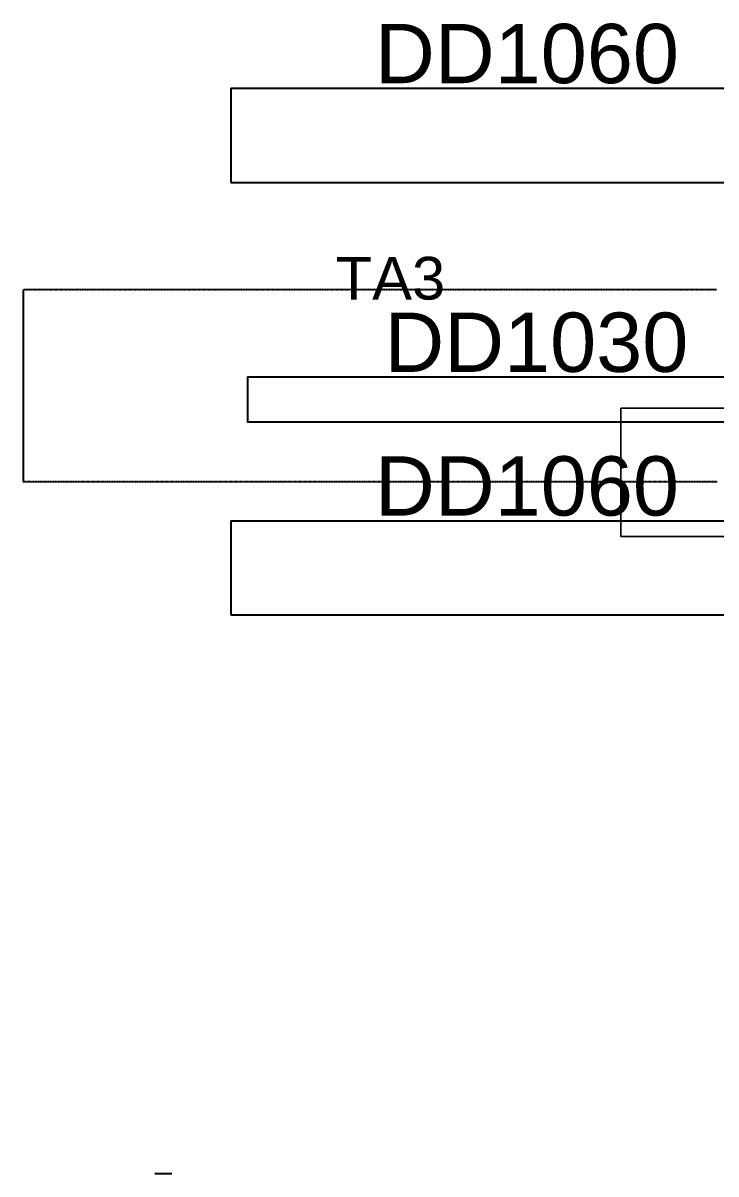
# Model space of a CAD drawing. Header units: millimetres. Extents: x 697 to 6293, y 537 to 2635.
# Drawn here: x 2914.5 to 3190.8, y 1589.2 to 2048.1 of the extents above; entities that cross this region are included whole.
import ezdxf
from ezdxf.enums import TextEntityAlignment as Align

# ---------------------------------------------------------------- set-up
doc = ezdxf.new("R2010")
doc.units = ezdxf.units.MM
doc.styles.get("Standard").update_dxf_attribs({"font": 'arial.ttf'})

# ---------------------------------------------------------------- blocks, each defined once
blk = doc.blocks.new('DD20313612')
at = {"color": 0, "linetype": 'Continuous', "lineweight": 0}
for p, q in [((0.4175, 0.164, 0.012), (0.4175, 0.129, 0.012)), ((0.4875, 0.164, 0.012), (0.4175, 0.164, 0.012)), ((0.4875, 0.129, 0.012), (0.4875, 0.164, 0.012)), ((0.4175, 0.129, 0.012), (0.4875, 0.129, 0.012)), ((0.595, 0.1065, 0.012), (0.31, 0.1065, 0.012)), ((0.31, 0.1065, 0.012), (0.31, 0.0165, 0.012)), ((0.595, 0.0165, 0.012), (0.595, 0.1065, 0.012)), ((0.31, 0.0165, 0.012), (0.595, 0.0165, 0.012))]:
    blk.add_line(p, q, dxfattribs=at)
for centre, start, end in [((0.411, 0.1465, 0.012), 0, 180), ((0.411, 0.1465, 0.012), 180, 0), ((0.494, 0.1465, 0.012), 0, 180), ((0.494, 0.1465, 0.012), 180, 0)]:
    blk.add_arc(centre, 0.00159, start, end, dxfattribs=at)
blk.add_attdef('A', text='', height=0.03).set_placement((0.14835, 0.19784, 0.015), align=Align.MIDDLE_CENTER)

msp = doc.modelspace()

# ---------------------------------------------------------------- linework, layer by layer
at = {"color": 6}
for p, q in [((2997.43, 2022.06, 795065.39), (2997.43, 1984.52, 795065.39)), ((2997.43, 2022.06, 795065.39), (3465.56, 2022.06, 795065.39)), ((2997.43, 1984.52, 795065.39), (3465.56, 1984.52, 795065.39)), ((2997.43, 1849.68, 795065.39), (2997.43, 1812.14, 795065.39)), ((2997.43, 1849.68, 795065.39), (3465.56, 1849.68, 795065.39)), ((2997.43, 1812.14, 795065.39), (3465.56, 1812.14, 795065.39))]:
    msp.add_line(p, q, dxfattribs=at)
at = {"extrusion": (0, 1, 0)}
for p, q in [((2973.9, 1589.23, -1425.76), (2967.09, 1589.23, -1425.76)), ((2973.9, 1589.23, -1435.7), (2973.9, 1589.23, -1415.83))]:
    msp.add_line(p, q, dxfattribs=at)
at = {"color": 3}
msp.add_lwpolyline([(3190.94, 1941.67, 0.520567), (3190.44, 1941.67, 0.520567), (3189.94, 1941.67, 0.520567), (3189.44, 1941.67, 0.520567), (3188.94, 1941.67, 0.520567), (3188.44, 1941.67, 0.520567), (3187.94, 1941.67, 0.520567), (3187.44, 1941.67, 0.520567), (3186.94, 1941.67, 0.520567), (3186.44, 1941.67, 0.520567), (3185.94, 1941.67, 0.520567), (3185.44, 1941.67, 0.520567), (3184.94, 1941.67, 0.520567), (3184.44, 1941.67, 0.520567), (3183.94, 1941.67, 0.520567), (3183.44, 1941.67, 0.520567), (3182.94, 1941.67, 0.520567), (3182.44, 1941.67, 0.520567), (3181.94, 1941.67, 0.520567), (3181.44, 1941.67, 0.520567), (3180.94, 1941.67, 0.520567), (3180.44, 1941.67, 0.520567), (3179.94, 1941.67, 0.520567), (3179.44, 1941.67, 0.520567), (3178.94, 1941.67, 0.520567), (3178.44, 1941.67, 0.520567), (3177.94, 1941.67, 0.520567), (3177.44, 1941.67, 0.520567), (3176.94, 1941.67, 0.520567), (3176.44, 1941.67, 0.520567), (3175.94, 1941.67, 0.520567), (3175.44, 1941.67, 0.520567), (3174.94, 1941.67, 0.520567), (3174.44, 1941.67, 0.520567), (3173.94, 1941.67, 0.520567), (3173.44, 1941.67, 0.520567), (3172.94, 1941.67, 0.520567), (3172.44, 1941.67, 0.520567), (3171.94, 1941.67, 0.520567), (3171.44, 1941.67, 0.520567), (3170.94, 1941.67, 0.520567), (3170.44, 1941.67, 0.520567), (3169.94, 1941.67, 0.520567), (3169.44, 1941.67, 0.520567), (3168.94, 1941.67, 0.520567), (3168.44, 1941.67, 0.520567), (3167.94, 1941.67, 0.520567), (3167.44, 1941.67, 0.520567), (3166.94, 1941.67, 0.520567), (3166.44, 1941.67, 0.520567), (3165.94, 1941.67, 0.520567), (3165.44, 1941.67, 0.520567), (3164.94, 1941.67, 0.520567), (3164.44, 1941.67, 0.520567), (3163.94, 1941.67, 0.520567), (3163.44, 1941.67, 0.520567), (3162.94, 1941.67, 0.520567), (3162.44, 1941.67, 0.520567), (3161.94, 1941.67, 0.520567), (3161.44, 1941.67, 0.520567), (3160.94, 1941.67, 0.520567), (3160.44, 1941.67, 0.520567), (3159.94, 1941.67, 0.520567), (3159.44, 1941.67, 0.520567), (3158.94, 1941.67, 0.520567), (3158.44, 1941.67, 0.520567), (3157.94, 1941.67, 0.520567), (3157.44, 1941.67, 0.520567), (3156.94, 1941.67, 0.520567), (3156.44, 1941.67, 0.520567), (3155.94, 1941.67, 0.520567), (3155.44, 1941.67, 0.520567), (3154.94, 1941.67, 0.520567), (3154.44, 1941.67, 0.520567), (3153.94, 1941.67, 0.520567), (3153.44, 1941.67, 0.520567), (3152.94, 1941.67, 0.520567), (3152.44, 1941.67, 0.520567), (3151.94, 1941.67, 0.520567), (3151.44, 1941.67, 0.520567), (3150.94, 1941.67, 0.520567), (3150.44, 1941.67, 0.520567), (3149.94, 1941.67, 0.520567), (3149.44, 1941.67, 0.520567), (3148.94, 1941.67, 0.520567), (3148.44, 1941.67, 0.520567), (3147.94, 1941.67, 0.520567), (3147.44, 1941.67, 0.520567), (3146.94, 1941.67, 0.520567), (3146.44, 1941.67, 0.520567), (3145.94, 1941.67, 0.520567), (3145.44, 1941.67, 0.520567), (3144.94, 1941.67, 0.520567), (3144.44, 1941.67, 0.520567), (3143.94, 1941.67, 0.520567), (3143.44, 1941.67, 0.520567), (3142.94, 1941.67, 0.520567), (3142.44, 1941.67, 0.520567), (3141.94, 1941.67, 0.520567), (3141.44, 1941.67, 0.520567), (3140.94, 1941.67, 0.520567), (3140.44, 1941.67, 0.520567), (3139.94, 1941.67, 0.520567), (3139.44, 1941.67, 0.520567), (3138.94, 1941.67, 0.520567), (3138.44, 1941.67, 0.520567), (3137.94, 1941.67, 0.520567), (3137.44, 1941.67, 0.520567), (3136.94, 1941.67, 0.520567), (3136.44, 1941.67, 0.520567), (3135.94, 1941.67, 0.520567), (3135.44, 1941.67, 0.520567), (3134.94, 1941.67, 0.520567), (3134.44, 1941.67, 0.520567), (3133.94, 1941.67, 0.520567), (3133.44, 1941.67, 0.520567), (3132.94, 1941.67, 0.520567), (3132.44, 1941.67, 0.520567), (3131.94, 1941.67, 0.520567), (3131.44, 1941.67, 0.520567), (3130.94, 1941.67, 0.520567), (3130.44, 1941.67, 0.520567), (3129.94, 1941.67, 0.520567), (3129.44, 1941.67, 0.520567), (3128.94, 1941.67, 0.520567), (3128.44, 1941.67, 0.520567), (3127.94, 1941.67, 0.520567), (3127.44, 1941.67, 0.520567), (3126.94, 1941.67, 0.520567), (3126.44, 1941.67, 0.520567), (3125.94, 1941.67, 0.520567), (3125.44, 1941.67, 0.520567), (3124.94, 1941.67, 0.520567), (3124.44, 1941.67, 0.520567), (3123.94, 1941.67, 0.520567), (3123.44, 1941.67, 0.520567), (3122.94, 1941.67, 0.520567), (3122.44, 1941.67, 0.520567), (3121.94, 1941.67, 0.520567), (3121.44, 1941.67, 0.520567), (3120.94, 1941.67, 0.520567), (3120.44, 1941.67, 0.520567), (3119.94, 1941.67, 0.520567), (3119.44, 1941.67, 0.520567), (3118.94, 1941.67, 0.520567), (3118.44, 1941.67, 0.520567), (3117.94, 1941.67, 0.520567), (3117.44, 1941.67, 0.520567), (3116.94, 1941.67, 0.520567), (3116.44, 1941.67, 0.520567), (3115.94, 1941.67, 0.520567), (3115.44, 1941.67, 0.520567), (3114.94, 1941.67, 0.520567), (3114.44, 1941.67, 0.520567), (3113.94, 1941.67, 0.520567), (3113.44, 1941.67, 0.520567), (3112.94, 1941.67, 0.520567), (3112.44, 1941.67, 0.520567), (3111.94, 1941.67, 0.520567), (3111.44, 1941.67, 0.520567), (3110.94, 1941.67, 0.520567), (3110.44, 1941.67, 0.520567), (3109.94, 1941.67, 0.520567), (3109.44, 1941.67, 0.520567), (3108.94, 1941.67, 0.520567), (3108.44, 1941.67, 0.520567), (3107.94, 1941.67, 0.520567), (3107.44, 1941.67, 0.520567), (3106.94, 1941.67, 0.520567), (3106.44, 1941.67, 0.520567), (3105.94, 1941.67, 0.520567), (3105.44, 1941.67, 0.520567), (3104.94, 1941.67, 0.520567), (3104.44, 1941.67, 0.520567), (3103.94, 1941.67, 0.520567), (3103.44, 1941.67, 0.520567), (3102.94, 1941.67, 0.520567), (3102.44, 1941.67, 0.520567), (3101.94, 1941.67, 0.520567), (3101.44, 1941.67, 0.520567), (3100.94, 1941.67, 0.520567), (3100.44, 1941.67, 0.520567), (3099.94, 1941.67, 0.520567), (3099.44, 1941.67, 0.520567), (3098.94, 1941.67, 0.520567), (3098.44, 1941.67, 0.520567), (3097.94, 1941.67, 0.520567), (3097.44, 1941.67, 0.520567), (3096.94, 1941.67, 0.520567), (3096.44, 1941.67, 0.520567), (3095.94, 1941.67, 0.520567), (3095.44, 1941.67, 0.520567), (3094.94, 1941.67, 0.520567), (3094.44, 1941.67, 0.520567), (3093.94, 1941.67, 0.520567), (3093.44, 1941.67, 0.520567), (3092.94, 1941.67, 0.520567), (3092.44, 1941.67, 0.520567), (3091.94, 1941.67, 0.520567), (3091.44, 1941.67, 0.520567), (3090.94, 1941.67, 0.520567), (3090.44, 1941.67, 0.520567), (3089.94, 1941.67, 0.520567), (3089.44, 1941.67, 0.520567), (3088.94, 1941.67, 0.520567), (3088.44, 1941.67, 0.520567), (3087.94, 1941.67, 0.520567), (3087.44, 1941.67, 0.520567), (3086.94, 1941.67, 0.520567), (3086.44, 1941.67, 0.520567), (3085.94, 1941.67, 0.520567), (3085.44, 1941.67, 0.520567), (3084.94, 1941.67, 0.520567), (3084.44, 1941.67, 0.520567), (3083.94, 1941.67, 0.520567), (3083.44, 1941.67, 0.520567), (3082.94, 1941.67, 0.520567), (3082.44, 1941.67, 0.520567), (3081.94, 1941.67, 0.520567), (3081.44, 1941.67, 0.520567), (3080.94, 1941.67, 0.520567), (3080.44, 1941.67, 0.520567), (3079.94, 1941.67, 0.520567), (3079.44, 1941.67, 0.520567), (3078.94, 1941.67, 0.520567), (3078.44, 1941.67, 0.520567), (3077.94, 1941.67, 0.520567), (3077.44, 1941.67, 0.520567), (3076.94, 1941.67, 0.520567), (3076.44, 1941.67, 0.520567), (3075.94, 1941.67, 0.520567), (3075.44, 1941.67, 0.520567), (3074.94, 1941.67, 0.520567), (3074.44, 1941.67, 0.520567), (3073.94, 1941.67, 0.520567), (3073.44, 1941.67, 0.520567), (3072.94, 1941.67, 0.520567), (3072.44, 1941.67, 0.520567), (3071.94, 1941.67, 0.520567), (3071.44, 1941.67, 0.520567), (3070.94, 1941.67, 0.520567), (3070.44, 1941.67, 0.520567), (3069.94, 1941.67, 0.520567), (3069.44, 1941.67, 0.520567), (3068.94, 1941.67, 0.520567), (3068.44, 1941.67, 0.520567), (3067.94, 1941.67, 0.520567), (3067.44, 1941.67, 0.520567), (3066.94, 1941.67, 0.520567), (3066.44, 1941.67, 0.520567), (3065.94, 1941.67, 0.520567), (3065.44, 1941.67, 0.520567), (3064.94, 1941.67, 0.520567), (3064.44, 1941.67, 0.520567), (3063.94, 1941.67, 0.520567), (3063.44, 1941.67, 0.520567), (3062.94, 1941.67, 0.520567), (3062.44, 1941.67, 0.520567), (3061.94, 1941.67, 0.520567), (3061.44, 1941.67, 0.520567), (3060.94, 1941.67, 0.520567), (3060.44, 1941.67, 0.520567), (3059.94, 1941.67, 0.520567), (3059.44, 1941.67, 0.520567), (3058.94, 1941.67, 0.520567), (3058.44, 1941.67, 0.520567), (3057.94, 1941.67, 0.520567), (3057.44, 1941.67, 0.520567), (3056.94, 1941.67, 0.520567), (3056.44, 1941.67, 0.520567), (3055.94, 1941.67, 0.520567), (3055.44, 1941.67, 0.520567), (3054.94, 1941.67, 0.520567), (3054.44, 1941.67, 0.520567), (3053.94, 1941.67, 0.520567), (3053.44, 1941.67, 0.520567), (3052.94, 1941.67, 0.520567), (3052.44, 1941.67, 0.520567), (3051.94, 1941.67, 0.520567), (3051.44, 1941.67, 0.520567), (3050.94, 1941.67, 0.520567), (3050.44, 1941.67, 0.520567), (3049.94, 1941.67, 0.520567), (3049.44, 1941.67, 0.520567), (3048.94, 1941.67, 0.520567), (3048.44, 1941.67, 0.520567), (3047.94, 1941.67, 0.520567), (3047.44, 1941.67, 0.520567), (3046.94, 1941.67, 0.520567), (3046.44, 1941.67, 0.520567), (3045.94, 1941.67, 0.520567), (3045.44, 1941.67, 0.520567), (3044.94, 1941.67, 0.520567), (3044.44, 1941.67, 0.520567), (3043.94, 1941.67, 0.520567), (3043.44, 1941.67, 0.520567), (3042.94, 1941.67, 0.520567), (3042.44, 1941.67, 0.520567), (3041.94, 1941.67, 0.520567), (3041.44, 1941.67, 0.520567), (3040.94, 1941.67, 0.520567), (3040.44, 1941.67, 0.520567), (3039.94, 1941.67, 0.520567), (3039.44, 1941.67, 0.520567), (3038.94, 1941.67, 0.520567), (3038.44, 1941.67, 0.520567), (3037.94, 1941.67, 0.520567), (3037.44, 1941.67, 0.520567), (3036.94, 1941.67, 0.520567), (3036.44, 1941.67, 0.520567), (3035.94, 1941.67, 0.520567), (3035.44, 1941.67, 0.520567), (3034.94, 1941.67, 0.520567), (3034.44, 1941.67, 0.520567), (3033.94, 1941.67, 0.520567), (3033.44, 1941.67, 0.520567), (3032.94, 1941.67, 0.520567), (3032.44, 1941.67, 0.520567), (3031.94, 1941.67, 0.520567), (3031.44, 1941.67, 0.520567), (3030.94, 1941.67, 0.520567), (3030.44, 1941.67, 0.520567), (3029.94, 1941.67, 0.520567), (3029.44, 1941.67, 0.520567), (3028.94, 1941.67, 0.520567), (3028.44, 1941.67, 0.520567), (3027.94, 1941.67, 0.520567), (3027.44, 1941.67, 0.520567), (3026.94, 1941.67, 0.520567), (3026.44, 1941.67, 0.520567), (3025.94, 1941.67, 0.520567), (3025.44, 1941.67, 0.520567), (3024.94, 1941.67, 0.520567), (3024.44, 1941.67, 0.520567), (3023.94, 1941.67, 0.520567), (3023.44, 1941.67, 0.520567), (3022.94, 1941.67, 0.520567), (3022.44, 1941.67, 0.520567), (3021.94, 1941.67, 0.520567), (3021.44, 1941.67, 0.520567), (3020.94, 1941.67, 0.520567), (3020.44, 1941.67, 0.520567), (3019.94, 1941.67, 0.520567), (3019.44, 1941.67, 0.520567), (3018.94, 1941.67, 0.520567), (3018.44, 1941.67, 0.520567), (3017.94, 1941.67, 0.520567), (3017.44, 1941.67, 0.520567), (3016.94, 1941.67, 0.520567), (3016.44, 1941.67, 0.520567), (3015.94, 1941.67, 0.520567), (3015.44, 1941.67, 0.520567), (3014.94, 1941.67, 0.520567), (3014.44, 1941.67, 0.520567), (3013.94, 1941.67, 0.520567), (3013.44, 1941.67, 0.520567), (3012.94, 1941.67, 0.520567), (3012.44, 1941.67, 0.520567), (3011.94, 1941.67, 0.520567), (3011.44, 1941.67, 0.520567), (3010.94, 1941.67, 0.520567), (3010.44, 1941.67, 0.520567), (3009.94, 1941.67, 0.520567), (3009.44, 1941.67, 0.520567), (3008.94, 1941.67, 0.520567), (3008.44, 1941.67, 0.520567), (3007.94, 1941.67, 0.520567), (3007.44, 1941.67, 0.520567), (3006.94, 1941.67, 0.520567), (3006.44, 1941.67, 0.520567), (3005.94, 1941.67, 0.520567), (3005.44, 1941.67, 0.520567), (3004.94, 1941.67, 0.520567), (3004.44, 1941.67, 0.520567), (3003.94, 1941.67, 0.520567), (3003.44, 1941.67, 0.520567), (3002.94, 1941.67, 0.520567), (3002.44, 1941.67, 0.520567), (3001.94, 1941.67, 0.520567), (3001.44, 1941.67, 0.520567), (3000.94, 1941.67, 0.520567), (3000.44, 1941.67, 0.520567), (2999.94, 1941.67, 0.520567), (2999.44, 1941.67, 0.520567), (2998.94, 1941.67, 0.520567), (2998.44, 1941.67, 0.520567), (2997.94, 1941.67, 0.520567), (2997.44, 1941.67, 0.520567), (2996.94, 1941.67, 0.520567), (2996.44, 1941.67, 0.520567), (2995.94, 1941.67, 0.520567), (2995.44, 1941.67, 0.520567), (2994.94, 1941.67, 0.520567), (2994.44, 1941.67, 0.520567), (2993.94, 1941.67, 0.520567), (2993.44, 1941.67, 0.520567), (2992.94, 1941.67, 0.520567), (2992.44, 1941.67, 0.520567), (2991.94, 1941.67, 0.520567), (2991.44, 1941.67, 0.520567), (2990.94, 1941.67, 0.520567), (2990.44, 1941.67, 0.520567), (2989.94, 1941.67, 0.520567), (2989.44, 1941.67, 0.520567), (2988.94, 1941.67, 0.520567), (2988.44, 1941.67, 0.520567), (2987.94, 1941.67, 0.520567), (2987.44, 1941.67, 0.520567), (2986.94, 1941.67, 0.520567), (2986.44, 1941.67, 0.520567), (2985.94, 1941.67, 0.520567), (2985.44, 1941.67, 0.520567), (2984.94, 1941.67, 0.520567), (2984.44, 1941.67, 0.520567), (2983.94, 1941.67, 0.520567), (2983.44, 1941.67, 0.520567), (2982.94, 1941.67, 0.520567), (2982.44, 1941.67, 0.520567), (2981.94, 1941.67, 0.520567), (2981.44, 1941.67, 0.520567), (2980.94, 1941.67, 0.520567), (2980.44, 1941.67, 0.520567), (2979.94, 1941.67, 0.520567), (2979.44, 1941.67, 0.520567), (2978.94, 1941.67, 0.520567), (2978.44, 1941.67, 0.520567), (2977.94, 1941.67, 0.520567), (2977.44, 1941.67, 0.520567), (2976.94, 1941.67, 0.520567), (2976.44, 1941.67, 0.520567), (2975.94, 1941.67, 0.520567), (2975.44, 1941.67, 0.520567), (2974.94, 1941.67, 0.520567), (2974.44, 1941.67, 0.520567), (2973.94, 1941.67, 0.520567), (2973.44, 1941.67, 0.520567), (2972.94, 1941.67, 0.520567), (2972.44, 1941.67, 0.520567), (2971.94, 1941.67, 0.520567), (2971.44, 1941.67, 0.520567), (2970.94, 1941.67, 0.520567), (2970.44, 1941.67, 0.520567), (2969.94, 1941.67, 0.520567), (2969.44, 1941.67, 0.520567), (2968.94, 1941.67, 0.520567), (2968.44, 1941.67, 0.520567), (2967.94, 1941.67, 0.520567), (2967.44, 1941.67, 0.520567), (2966.94, 1941.67, 0.520567), (2966.44, 1941.67, 0.520567), (2965.94, 1941.67, 0.520567), (2965.44, 1941.67, 0.520567), (2964.94, 1941.67, 0.520567), (2964.44, 1941.67, 0.520567), (2963.94, 1941.67, 0.520567), (2963.44, 1941.67, 0.520567), (2962.94, 1941.67, 0.520567), (2962.44, 1941.67, 0.520567), (2961.94, 1941.67, 0.520567), (2961.44, 1941.67, 0.520567), (2960.94, 1941.67, 0.520567), (2960.44, 1941.67, 0.520567), (2959.94, 1941.67, 0.520567), (2959.44, 1941.67, 0.520567), (2958.94, 1941.67, 0.520567), (2958.44, 1941.67, 0.520567), (2957.94, 1941.67, 0.520567), (2957.44, 1941.67, 0.520567), (2956.94, 1941.67, 0.520567), (2956.44, 1941.67, 0.520567), (2955.94, 1941.67, 0.520567), (2955.44, 1941.67, 0.520567), (2954.94, 1941.67, 0.520567), (2954.44, 1941.67, 0.520567), (2953.94, 1941.67, 0.520567), (2953.44, 1941.67, 0.520567), (2952.94, 1941.67, 0.520567), (2952.44, 1941.67, 0.520567), (2951.94, 1941.67, 0.520567), (2951.44, 1941.67, 0.520567), (2950.94, 1941.67, 0.520567), (2950.44, 1941.67, 0.520567), (2949.94, 1941.67, 0.520567), (2949.44, 1941.67, 0.520567), (2948.94, 1941.67, 0.520567), (2948.44, 1941.67, 0.520567), (2947.94, 1941.67, 0.520567), (2947.44, 1941.67, 0.520567), (2946.94, 1941.67, 0.520567), (2946.44, 1941.67, 0.520567), (2945.94, 1941.67, 0.520567), (2945.44, 1941.67, 0.520567), (2944.94, 1941.67, 0.520567), (2944.44, 1941.67, 0.520567), (2943.94, 1941.67, 0.520567), (2943.44, 1941.67, 0.520567), (2942.94, 1941.67, 0.520567), (2942.44, 1941.67, 0.520567), (2941.94, 1941.67, 0.520567), (2941.44, 1941.67, 0.520567), (2940.94, 1941.67, 0.520567), (2940.44, 1941.67, 0.520567), (2939.94, 1941.67, 0.520567), (2939.44, 1941.67, 0.520567), (2938.94, 1941.67, 0.520567), (2938.44, 1941.67, 0.520567), (2937.94, 1941.67, 0.520567), (2937.44, 1941.67, 0.520567), (2936.94, 1941.67, 0.520567), (2936.44, 1941.67, 0.520567), (2935.94, 1941.67, 0.520567), (2935.44, 1941.67, 0.520567), (2934.94, 1941.67, 0.520567), (2934.44, 1941.67, 0.520567), (2933.94, 1941.67, 0.520567), (2933.44, 1941.67, 0.520567), (2932.94, 1941.67, 0.520567), (2932.44, 1941.67, 0.520567), (2931.94, 1941.67, 0.520567), (2931.44, 1941.67, 0.520567), (2930.94, 1941.67, 0.520567), (2930.44, 1941.67, 0.520567), (2929.94, 1941.67, 0.520567), (2929.44, 1941.67, 0.520567), (2928.94, 1941.67, 0.520567), (2928.44, 1941.67, 0.520567), (2927.94, 1941.67, 0.520567), (2927.44, 1941.67, 0.520567), (2926.94, 1941.67, 0.520567), (2926.44, 1941.67, 0.520567), (2925.94, 1941.67, 0.520567), (2925.44, 1941.67, 0.520567), (2924.94, 1941.67, 0.520567), (2924.44, 1941.67, 0.520567), (2923.94, 1941.67, 0.520567), (2923.44, 1941.67, 0.520567), (2922.94, 1941.67, 0.520567), (2922.44, 1941.67, 0.520567), (2921.94, 1941.67, 0.520567), (2921.44, 1941.67, 0.520567), (2920.94, 1941.67, 0.520567), (2920.44, 1941.67, 0.520567), (2919.94, 1941.67, 0.520567), (2919.44, 1941.67, 0.520567), (2918.94, 1941.67, 0.520567), (2918.44, 1941.67, 0.520567), (2917.94, 1941.67, 0.520567), (2917.44, 1941.67, 0.520567), (2916.94, 1941.67, 0.520567), (2916.44, 1941.67, 0.520567), (2915.94, 1941.67, 0.520567), (2915.44, 1941.67, 0.520567), (2914.94, 1941.67, 0.520567), (2914.69, 1941.41, 0.520567), (2914.69, 1940.91, 0.520567), (2914.69, 1940.41, 0.520567), (2914.69, 1939.91, 0.520567), (2914.69, 1939.41, 0.520567), (2914.69, 1938.91, 0.520567), (2914.69, 1938.41, 0.520567), (2914.69, 1937.91, 0.520567), (2914.69, 1937.41, 0.520567), (2914.69, 1936.91, 0.520567), (2914.69, 1936.41, 0.520567), (2914.69, 1935.91, 0.520567), (2914.69, 1935.41, 0.520567), (2914.69, 1934.91, 0.520567), (2914.69, 1934.41, 0.520567), (2914.69, 1933.91, 0.520567), (2914.69, 1933.41, 0.520567), (2914.69, 1932.91, 0.520567), (2914.69, 1932.41, 0.520567), (2914.69, 1931.91, 0.520567), (2914.69, 1931.41, 0.520567), (2914.69, 1930.91, 0.520567), (2914.69, 1930.41, 0.520567), (2914.69, 1929.91, 0.520567), (2914.69, 1929.41, 0.520567), (2914.69, 1928.91, 0.520567), (2914.69, 1928.41, 0.520567), (2914.69, 1927.91, 0.520567), (2914.69, 1927.41, 0.520567), (2914.69, 1926.91, 0.520567), (2914.69, 1926.41, 0.520567), (2914.69, 1925.91, 0.520567), (2914.69, 1925.41, 0.520567), (2914.69, 1924.91, 0.520567), (2914.69, 1924.41, 0.520567), (2914.69, 1923.91, 0.520567), (2914.69, 1923.41, 0.520567), (2914.69, 1922.91, 0.520567), (2914.69, 1922.41, 0.520567), (2914.69, 1921.91, 0.520567), (2914.69, 1921.41, 0.520567), (2914.69, 1920.91, 0.520567), (2914.69, 1920.41, 0.520567), (2914.69, 1919.91, 0.520567), (2914.69, 1919.41, 0.520567), (2914.69, 1918.91, 0.520567), (2914.69, 1918.41, 0.520567), (2914.69, 1917.91, 0.520567), (2914.69, 1917.41, 0.520567), (2914.69, 1916.91, 0.520567), (2914.69, 1916.41, 0.520567), (2914.69, 1915.91, 0.520567), (2914.69, 1915.41, 0.520567), (2914.69, 1914.91, 0.520567), (2914.69, 1914.41, 0.520567), (2914.69, 1913.91, 0.520567), (2914.69, 1913.41, 0.520567), (2914.69, 1912.91, 0.520567), (2914.69, 1912.41, 0.520567), (2914.69, 1911.91, 0.520567), (2914.69, 1911.41, 0.520567), (2914.69, 1910.91, 0.520567), (2914.69, 1910.41, 0.520567), (2914.69, 1909.91, 0.520567), (2914.69, 1909.41, 0.520567), (2914.69, 1908.91, 0.520567), (2914.69, 1908.41, 0.520567), (2914.69, 1907.91, 0.520567), (2914.69, 1907.41, 0.520567), (2914.69, 1906.91, 0.520567), (2914.69, 1906.41, 0.520567), (2914.69, 1905.91, 0.520567), (2914.69, 1905.41, 0.520567), (2914.69, 1904.91, 0.520567), (2914.69, 1904.41, 0.520567), (2914.69, 1903.91, 0.520567), (2914.69, 1903.41, 0.520567), (2914.69, 1902.91, 0.520567), (2914.69, 1902.41, 0.520567), (2914.69, 1901.91, 0.520567), (2914.69, 1901.41, 0.520567), (2914.69, 1900.91, 0.520567), (2914.69, 1900.41, 0.520567), (2914.69, 1899.91, 0.520567), (2914.69, 1899.41, 0.520567), (2914.69, 1898.91, 0.520567), (2914.69, 1898.41, 0.520567), (2914.69, 1897.91, 0.520567), (2914.69, 1897.41, 0.520567), (2914.69, 1896.91, 0.520567), (2914.69, 1896.41, 0.520567), (2914.69, 1895.91, 0.520567), (2914.69, 1895.41, 0.520567), (2914.69, 1894.91, 0.520567), (2914.69, 1894.41, 0.520567), (2914.69, 1893.91, 0.520567), (2914.69, 1893.41, 0.520567), (2914.69, 1892.91, 0.520567), (2914.69, 1892.41, 0.520567), (2914.69, 1891.91, 0.520567), (2914.69, 1891.41, 0.520567), (2914.69, 1890.91, 0.520567), (2914.69, 1890.41, 0.520567), (2914.69, 1889.91, 0.520567), (2914.69, 1889.41, 0.520567), (2914.69, 1888.91, 0.520567), (2914.69, 1888.41, 0.520567), (2914.69, 1887.91, 0.520567), (2914.69, 1887.41, 0.520567), (2914.69, 1886.91, 0.520567), (2914.69, 1886.41, 0.520567), (2914.69, 1885.91, 0.520567), (2914.69, 1885.41, 0.520567), (2914.69, 1884.91, 0.520567), (2914.69, 1884.41, 0.520567), (2914.69, 1883.91, 0.520567), (2914.69, 1883.41, 0.520567), (2914.69, 1882.91, 0.520567), (2914.69, 1882.41, 0.520567), (2914.69, 1881.91, 0.520567), (2914.69, 1881.41, 0.520567), (2914.69, 1880.91, 0.520567), (2914.69, 1880.41, 0.520567), (2914.69, 1879.91, 0.520567), (2914.69, 1879.41, 0.520567), (2914.69, 1878.91, 0.520567), (2914.69, 1878.41, 0.520567), (2914.69, 1877.91, 0.520567), (2914.69, 1877.41, 0.520567), (2914.69, 1876.91, 0.520567), (2914.69, 1876.41, 0.520567), (2914.69, 1875.91, 0.520567), (2914.69, 1875.41, 0.520567), (2914.69, 1874.91, 0.520567), (2914.69, 1874.41, 0.520567), (2914.69, 1873.91, 0.520567), (2914.69, 1873.41, 0.520567), (2914.69, 1872.91, 0.520567), (2914.69, 1872.41, 0.520567), (2914.69, 1871.91, 0.520567), (2914.69, 1871.41, 0.520567), (2914.69, 1870.91, 0.520567), (2914.69, 1870.41, 0.520567), (2914.69, 1869.91, 0.520567), (2914.69, 1869.41, 0.520567), (2914.69, 1868.91, 0.520567), (2914.69, 1868.41, 0.520567), (2914.69, 1867.91, 0.520567), (2914.69, 1867.41, 0.520567), (2914.69, 1866.91, 0.520567), (2914.69, 1866.41, 0.520567), (2914.69, 1865.91, 0.520567), (2914.69, 1865.35, 0.520567), (2915.19, 1865.35, 0.520567), (2915.69, 1865.35, 0.520567), (2916.19, 1865.35, 0.520567), (2916.69, 1865.35, 0.520567), (2917.19, 1865.35, 0.520567), (2917.69, 1865.35, 0.520567), (2918.19, 1865.35, 0.520567), (2918.69, 1865.35, 0.520567), (2919.19, 1865.35, 0.520567), (2919.69, 1865.35, 0.520567), (2920.19, 1865.35, 0.520567), (2920.69, 1865.35, 0.520567), (2921.19, 1865.35, 0.520567), (2921.69, 1865.35, 0.520567), (2922.19, 1865.35, 0.520567), (2922.69, 1865.35, 0.520567), (2923.19, 1865.35, 0.520567), (2923.69, 1865.35, 0.520567), (2924.19, 1865.35, 0.520567), (2924.69, 1865.35, 0.520567), (2925.19, 1865.35, 0.520567), (2925.69, 1865.35, 0.520567), (2926.19, 1865.35, 0.520567), (2926.69, 1865.35, 0.520567), (2927.19, 1865.35, 0.520567), (2927.69, 1865.35, 0.520567), (2928.19, 1865.35, 0.520567), (2928.69, 1865.35, 0.520567), (2929.19, 1865.35, 0.520567), (2929.69, 1865.35, 0.520567), (2930.19, 1865.35, 0.520567), (2930.69, 1865.35, 0.520567), (2931.19, 1865.35, 0.520567), (2931.69, 1865.35, 0.520567), (2932.19, 1865.35, 0.520567), (2932.69, 1865.35, 0.520567), (2933.19, 1865.35, 0.520567), (2933.69, 1865.35, 0.520567), (2934.19, 1865.35, 0.520567), (2934.69, 1865.35, 0.520567), (2935.19, 1865.35, 0.520567), (2935.69, 1865.35, 0.520567), (2936.19, 1865.35, 0.520567), (2936.69, 1865.35, 0.520567), (2937.19, 1865.35, 0.520567), (2937.69, 1865.35, 0.520567), (2938.19, 1865.35, 0.520567), (2938.69, 1865.35, 0.520567), (2939.19, 1865.35, 0.520567), (2939.69, 1865.35, 0.520567), (2940.19, 1865.35, 0.520567), (2940.69, 1865.35, 0.520567), (2941.19, 1865.35, 0.520567), (2941.69, 1865.35, 0.520567), (2942.19, 1865.35, 0.520567), (2942.69, 1865.35, 0.520567), (2943.19, 1865.35, 0.520567), (2943.69, 1865.35, 0.520567), (2944.19, 1865.35, 0.520567), (2944.69, 1865.35, 0.520567), (2945.19, 1865.35, 0.520567), (2945.69, 1865.35, 0.520567), (2946.19, 1865.35, 0.520567), (2946.69, 1865.35, 0.520567), (2947.19, 1865.35, 0.520567), (2947.69, 1865.35, 0.520567), (2948.19, 1865.35, 0.520567), (2948.69, 1865.35, 0.520567), (2949.19, 1865.35, 0.520567), (2949.69, 1865.35, 0.520567), (2950.19, 1865.35, 0.520567), (2950.69, 1865.35, 0.520567), (2951.19, 1865.35, 0.520567), (2951.69, 1865.35, 0.520567), (2952.19, 1865.35, 0.520567), (2952.69, 1865.35, 0.520567), (2953.19, 1865.35, 0.520567), (2953.69, 1865.35, 0.520567), (2954.19, 1865.35, 0.520567), (2954.69, 1865.35, 0.520567), (2955.19, 1865.35, 0.520567), (2955.69, 1865.35, 0.520567), (2956.19, 1865.35, 0.520567), (2956.69, 1865.35, 0.520567), (2957.19, 1865.35, 0.520567), (2957.69, 1865.35, 0.520567), (2958.19, 1865.35, 0.520567), (2958.69, 1865.35, 0.520567), (2959.19, 1865.35, 0.520567), (2959.69, 1865.35, 0.520567), (2960.19, 1865.35, 0.520567), (2960.69, 1865.35, 0.520567), (2961.19, 1865.35, 0.520567), (2961.69, 1865.35, 0.520567), (2962.19, 1865.35, 0.520567), (2962.69, 1865.35, 0.520567), (2963.19, 1865.35, 0.520567), (2963.69, 1865.35, 0.520567), (2964.19, 1865.35, 0.520567), (2964.69, 1865.35, 0.520567), (2965.19, 1865.35, 0.520567), (2965.69, 1865.35, 0.520567), (2966.19, 1865.35, 0.520567), (2966.69, 1865.35, 0.520567), (2967.19, 1865.35, 0.520567), (2967.69, 1865.35, 0.520567), (2968.19, 1865.35, 0.520567), (2968.69, 1865.35, 0.520567), (2969.19, 1865.35, 0.520567), (2969.69, 1865.35, 0.520567), (2970.19, 1865.35, 0.520567), (2970.69, 1865.35, 0.520567), (2971.19, 1865.35, 0.520567), (2971.69, 1865.35, 0.520567), (2972.19, 1865.35, 0.520567), (2972.69, 1865.35, 0.520567), (2973.19, 1865.35, 0.520567), (2973.69, 1865.35, 0.520567), (2974.19, 1865.35, 0.520567), (2974.69, 1865.35, 0.520567), (2975.19, 1865.35, 0.520567), (2975.69, 1865.35, 0.520567), (2976.19, 1865.35, 0.520567), (2976.69, 1865.35, 0.520567), (2977.19, 1865.35, 0.520567), (2977.69, 1865.35, 0.520567), (2978.19, 1865.35, 0.520567), (2978.69, 1865.35, 0.520567), (2979.19, 1865.35, 0.520567), (2979.69, 1865.35, 0.520567), (2980.19, 1865.35, 0.520567), (2980.69, 1865.35, 0.520567), (2981.19, 1865.35, 0.520567), (2981.69, 1865.35, 0.520567), (2982.19, 1865.35, 0.520567), (2982.69, 1865.35, 0.520567), (2983.19, 1865.35, 0.520567), (2983.69, 1865.35, 0.520567), (2984.19, 1865.35, 0.520567), (2984.69, 1865.35, 0.520567), (2985.19, 1865.35, 0.520567), (2985.69, 1865.35, 0.520567), (2986.19, 1865.35, 0.520567), (2986.69, 1865.35, 0.520567), (2987.19, 1865.35, 0.520567), (2987.69, 1865.35, 0.520567), (2988.19, 1865.35, 0.520567), (2988.69, 1865.35, 0.520567), (2989.19, 1865.35, 0.520567), (2989.69, 1865.35, 0.520567), (2990.19, 1865.35, 0.520567), (2990.69, 1865.35, 0.520567), (2991.19, 1865.35, 0.520567), (2991.69, 1865.35, 0.520567), (2992.19, 1865.35, 0.520567), (2992.69, 1865.35, 0.520567), (2993.19, 1865.35, 0.520567), (2993.69, 1865.35, 0.520567), (2994.19, 1865.35, 0.520567), (2994.69, 1865.35, 0.520567), (2995.19, 1865.35, 0.520567), (2995.69, 1865.35, 0.520567), (2996.19, 1865.35, 0.520567), (2996.69, 1865.35, 0.520567), (2997.19, 1865.35, 0.520567), (2997.69, 1865.35, 0.520567), (2998.19, 1865.35, 0.520567), (2998.69, 1865.35, 0.520567), (2999.19, 1865.35, 0.520567), (2999.69, 1865.35, 0.520567), (3000.19, 1865.35, 0.520567), (3000.69, 1865.35, 0.520567), (3001.19, 1865.35, 0.520567), (3001.69, 1865.35, 0.520567), (3002.19, 1865.35, 0.520567), (3002.69, 1865.35, 0.520567), (3003.19, 1865.35, 0.520567), (3003.69, 1865.35, 0.520567), (3004.19, 1865.35, 0.520567), (3004.69, 1865.35, 0.520567), (3005.19, 1865.35, 0.520567), (3005.69, 1865.35, 0.520567), (3006.19, 1865.35, 0.520567), (3006.69, 1865.35, 0.520567), (3007.19, 1865.35, 0.520567), (3007.69, 1865.35, 0.520567), (3008.19, 1865.35, 0.520567), (3008.69, 1865.35, 0.520567), (3009.19, 1865.35, 0.520567), (3009.69, 1865.35, 0.520567), (3010.19, 1865.35, 0.520567), (3010.69, 1865.35, 0.520567), (3011.19, 1865.35, 0.520567), (3011.69, 1865.35, 0.520567), (3012.19, 1865.35, 0.520567), (3012.69, 1865.35, 0.520567), (3013.19, 1865.35, 0.520567), (3013.69, 1865.35, 0.520567), (3014.19, 1865.35, 0.520567), (3014.69, 1865.35, 0.520567), (3015.19, 1865.35, 0.520567), (3015.69, 1865.35, 0.520567), (3016.19, 1865.35, 0.520567), (3016.69, 1865.35, 0.520567), (3017.19, 1865.35, 0.520567), (3017.69, 1865.35, 0.520567), (3018.19, 1865.35, 0.520567), (3018.69, 1865.35, 0.520567), (3019.19, 1865.35, 0.520567), (3019.69, 1865.35, 0.520567), (3020.19, 1865.35, 0.520567), (3020.69, 1865.35, 0.520567), (3021.19, 1865.35, 0.520567), (3021.69, 1865.35, 0.520567), (3022.19, 1865.35, 0.520567), (3022.69, 1865.35, 0.520567), (3023.19, 1865.35, 0.520567), (3023.69, 1865.35, 0.520567), (3024.19, 1865.35, 0.520567), (3024.69, 1865.35, 0.520567), (3025.19, 1865.35, 0.520567), (3025.69, 1865.35, 0.520567), (3026.19, 1865.35, 0.520567), (3026.69, 1865.35, 0.520567), (3027.19, 1865.35, 0.520567), (3027.69, 1865.35, 0.520567), (3028.19, 1865.35, 0.520567), (3028.69, 1865.35, 0.520567), (3029.19, 1865.35, 0.520567), (3029.69, 1865.35, 0.520567), (3030.19, 1865.35, 0.520567), (3030.69, 1865.35, 0.520567), (3031.19, 1865.35, 0.520567), (3031.69, 1865.35, 0.520567), (3032.19, 1865.35, 0.520567), (3032.69, 1865.35, 0.520567), (3033.19, 1865.35, 0.520567), (3033.69, 1865.35, 0.520567), (3034.19, 1865.35, 0.520567), (3034.69, 1865.35, 0.520567), (3035.19, 1865.35, 0.520567), (3035.69, 1865.35, 0.520567), (3036.19, 1865.35, 0.520567), (3036.69, 1865.35, 0.520567), (3037.19, 1865.35, 0.520567), (3037.69, 1865.35, 0.520567), (3038.19, 1865.35, 0.520567), (3038.69, 1865.35, 0.520567), (3039.19, 1865.35, 0.520567), (3039.69, 1865.35, 0.520567), (3040.19, 1865.35, 0.520567), (3040.69, 1865.35, 0.520567), (3041.19, 1865.35, 0.520567), (3041.69, 1865.35, 0.520567), (3042.19, 1865.35, 0.520567), (3042.69, 1865.35, 0.520567), (3043.19, 1865.35, 0.520567), (3043.69, 1865.35, 0.520567), (3044.19, 1865.35, 0.520567), (3044.69, 1865.35, 0.520567), (3045.19, 1865.35, 0.520567), (3045.69, 1865.35, 0.520567), (3046.19, 1865.35, 0.520567), (3046.69, 1865.35, 0.520567), (3047.19, 1865.35, 0.520567), (3047.69, 1865.35, 0.520567), (3048.19, 1865.35, 0.520567), (3048.69, 1865.35, 0.520567), (3049.19, 1865.35, 0.520567), (3049.69, 1865.35, 0.520567), (3050.19, 1865.35, 0.520567), (3050.69, 1865.35, 0.520567), (3051.19, 1865.35, 0.520567), (3051.69, 1865.35, 0.520567), (3052.19, 1865.35, 0.520567), (3052.69, 1865.35, 0.520567), (3053.19, 1865.35, 0.520567), (3053.69, 1865.35, 0.520567), (3054.19, 1865.35, 0.520567), (3054.69, 1865.35, 0.520567), (3055.19, 1865.35, 0.520567), (3055.69, 1865.35, 0.520567), (3056.19, 1865.35, 0.520567), (3056.69, 1865.35, 0.520567), (3057.19, 1865.35, 0.520567), (3057.69, 1865.35, 0.520567), (3058.19, 1865.35, 0.520567), (3058.69, 1865.35, 0.520567), (3059.19, 1865.35, 0.520567), (3059.69, 1865.35, 0.520567), (3060.19, 1865.35, 0.520567), (3060.69, 1865.35, 0.520567), (3061.19, 1865.35, 0.520567), (3061.69, 1865.35, 0.520567), (3062.19, 1865.35, 0.520567), (3062.69, 1865.35, 0.520567), (3063.19, 1865.35, 0.520567), (3063.69, 1865.35, 0.520567), (3064.19, 1865.35, 0.520567), (3064.69, 1865.35, 0.520567), (3065.19, 1865.35, 0.520567), (3065.69, 1865.35, 0.520567), (3066.19, 1865.35, 0.520567), (3066.69, 1865.35, 0.520567), (3067.19, 1865.35, 0.520567), (3067.69, 1865.35, 0.520567), (3068.19, 1865.35, 0.520567), (3068.69, 1865.35, 0.520567), (3069.19, 1865.35, 0.520567), (3069.69, 1865.35, 0.520567), (3070.19, 1865.35, 0.520567), (3070.69, 1865.35, 0.520567), (3071.19, 1865.35, 0.520567), (3071.69, 1865.35, 0.520567), (3072.19, 1865.35, 0.520567), (3072.69, 1865.35, 0.520567), (3073.19, 1865.35, 0.520567), (3073.69, 1865.35, 0.520567), (3074.19, 1865.35, 0.520567), (3074.69, 1865.35, 0.520567), (3075.19, 1865.35, 0.520567), (3075.69, 1865.35, 0.520567), (3076.19, 1865.35, 0.520567), (3076.69, 1865.35, 0.520567), (3077.19, 1865.35, 0.520567), (3077.69, 1865.35, 0.520567), (3078.19, 1865.35, 0.520567), (3078.69, 1865.35, 0.520567), (3079.19, 1865.35, 0.520567), (3079.69, 1865.35, 0.520567), (3080.19, 1865.35, 0.520567), (3080.69, 1865.35, 0.520567), (3081.19, 1865.35, 0.520567), (3081.69, 1865.35, 0.520567), (3082.19, 1865.35, 0.520567), (3082.69, 1865.35, 0.520567), (3083.19, 1865.35, 0.520567), (3083.69, 1865.35, 0.520567), (3084.19, 1865.35, 0.520567), (3084.69, 1865.35, 0.520567), (3085.19, 1865.35, 0.520567), (3085.69, 1865.35, 0.520567), (3086.19, 1865.35, 0.520567), (3086.69, 1865.35, 0.520567), (3087.19, 1865.35, 0.520567), (3087.69, 1865.35, 0.520567), (3088.19, 1865.35, 0.520567), (3088.69, 1865.35, 0.520567), (3089.19, 1865.35, 0.520567), (3089.69, 1865.35, 0.520567), (3090.19, 1865.35, 0.520567), (3090.69, 1865.35, 0.520567), (3091.19, 1865.35, 0.520567), (3091.69, 1865.35, 0.520567), (3092.19, 1865.35, 0.520567), (3092.69, 1865.35, 0.520567), (3093.19, 1865.35, 0.520567), (3093.69, 1865.35, 0.520567), (3094.19, 1865.35, 0.520567), (3094.69, 1865.35, 0.520567), (3095.19, 1865.35, 0.520567), (3095.69, 1865.35, 0.520567), (3096.19, 1865.35, 0.520567), (3096.69, 1865.35, 0.520567), (3097.19, 1865.35, 0.520567), (3097.69, 1865.35, 0.520567), (3098.19, 1865.35, 0.520567), (3098.69, 1865.35, 0.520567), (3099.19, 1865.35, 0.520567), (3099.69, 1865.35, 0.520567), (3100.19, 1865.35, 0.520567), (3100.69, 1865.35, 0.520567), (3101.19, 1865.35, 0.520567), (3101.69, 1865.35, 0.520567), (3102.19, 1865.35, 0.520567), (3102.69, 1865.35, 0.520567), (3103.19, 1865.35, 0.520567), (3103.69, 1865.35, 0.520567), (3104.19, 1865.35, 0.520567), (3104.69, 1865.35, 0.520567), (3105.19, 1865.35, 0.520567), (3105.69, 1865.35, 0.520567), (3106.19, 1865.35, 0.520567), (3106.69, 1865.35, 0.520567), (3107.19, 1865.35, 0.520567), (3107.69, 1865.35, 0.520567), (3108.19, 1865.35, 0.520567), (3108.69, 1865.35, 0.520567), (3109.19, 1865.35, 0.520567), (3109.69, 1865.35, 0.520567), (3110.19, 1865.35, 0.520567), (3110.69, 1865.35, 0.520567), (3111.19, 1865.35, 0.520567), (3111.69, 1865.35, 0.520567), (3112.19, 1865.35, 0.520567), (3112.69, 1865.35, 0.520567), (3113.19, 1865.35, 0.520567), (3113.69, 1865.35, 0.520567), (3114.19, 1865.35, 0.520567), (3114.69, 1865.35, 0.520567), (3115.19, 1865.35, 0.520567), (3115.69, 1865.35, 0.520567), (3116.19, 1865.35, 0.520567), (3116.69, 1865.35, 0.520567), (3117.19, 1865.35, 0.520567), (3117.69, 1865.35, 0.520567), (3118.19, 1865.35, 0.520567), (3118.69, 1865.35, 0.520567), (3119.19, 1865.35, 0.520567), (3119.69, 1865.35, 0.520567), (3120.19, 1865.35, 0.520567), (3120.69, 1865.35, 0.520567), (3121.19, 1865.35, 0.520567), (3121.69, 1865.35, 0.520567), (3122.19, 1865.35, 0.520567), (3122.69, 1865.35, 0.520567), (3123.19, 1865.35, 0.520567), (3123.69, 1865.35, 0.520567), (3124.19, 1865.35, 0.520567), (3124.69, 1865.35, 0.520567), (3125.19, 1865.35, 0.520567), (3125.69, 1865.35, 0.520567), (3126.19, 1865.35, 0.520567), (3126.69, 1865.35, 0.520567), (3127.19, 1865.35, 0.520567), (3127.69, 1865.35, 0.520567), (3128.19, 1865.35, 0.520567), (3128.69, 1865.35, 0.520567), (3129.19, 1865.35, 0.520567), (3129.69, 1865.35, 0.520567), (3130.19, 1865.35, 0.520567), (3130.69, 1865.35, 0.520567), (3131.19, 1865.35, 0.520567), (3131.69, 1865.35, 0.520567), (3132.19, 1865.35, 0.520567), (3132.69, 1865.35, 0.520567), (3133.19, 1865.35, 0.520567), (3133.69, 1865.35, 0.520567), (3134.19, 1865.35, 0.520567), (3134.69, 1865.35, 0.520567), (3135.19, 1865.35, 0.520567), (3135.69, 1865.35, 0.520567), (3136.19, 1865.35, 0.520567), (3136.69, 1865.35, 0.520567), (3137.19, 1865.35, 0.520567), (3137.69, 1865.35, 0.520567), (3138.19, 1865.35, 0.520567), (3138.69, 1865.35, 0.520567), (3139.19, 1865.35, 0.520567), (3139.69, 1865.35, 0.520567), (3140.19, 1865.35, 0.520567), (3140.69, 1865.35, 0.520567), (3141.19, 1865.35, 0.520567), (3141.69, 1865.35, 0.520567), (3142.19, 1865.35, 0.520567), (3142.69, 1865.35, 0.520567), (3143.19, 1865.35, 0.520567), (3143.69, 1865.35, 0.520567), (3144.19, 1865.35, 0.520567), (3144.69, 1865.35, 0.520567), (3145.19, 1865.35, 0.520567), (3145.69, 1865.35, 0.520567), (3146.19, 1865.35, 0.520567), (3146.69, 1865.35, 0.520567), (3147.19, 1865.35, 0.520567), (3147.69, 1865.35, 0.520567), (3148.19, 1865.35, 0.520567), (3148.69, 1865.35, 0.520567), (3149.19, 1865.35, 0.520567), (3149.69, 1865.35, 0.520567), (3150.19, 1865.35, 0.520567), (3150.69, 1865.35, 0.520567), (3151.19, 1865.35, 0.520567), (3151.69, 1865.35, 0.520567), (3152.19, 1865.35, 0.520567), (3152.69, 1865.35, 0.520567), (3153.19, 1865.35, 0.520567), (3153.69, 1865.35, 0.520567), (3154.19, 1865.35, 0.520567), (3154.69, 1865.35, 0.520567), (3155.19, 1865.35, 0.520567), (3155.69, 1865.35, 0.520567), (3156.19, 1865.35, 0.520567), (3156.69, 1865.35, 0.520567), (3157.19, 1865.35, 0.520567), (3157.69, 1865.35, 0.520567), (3158.19, 1865.35, 0.520567), (3158.69, 1865.35, 0.520567), (3159.19, 1865.35, 0.520567), (3159.69, 1865.35, 0.520567), (3160.19, 1865.35, 0.520567), (3160.69, 1865.35, 0.520567), (3161.19, 1865.35, 0.520567), (3161.69, 1865.35, 0.520567), (3162.19, 1865.35, 0.520567), (3162.69, 1865.35, 0.520567), (3163.19, 1865.35, 0.520567), (3163.69, 1865.35, 0.520567), (3164.19, 1865.35, 0.520567), (3164.69, 1865.35, 0.520567), (3165.19, 1865.35, 0.520567), (3165.69, 1865.35, 0.520567), (3166.19, 1865.35, 0.520567), (3166.69, 1865.35, 0.520567), (3167.19, 1865.35, 0.520567), (3167.69, 1865.35, 0.520567), (3168.19, 1865.35, 0.520567), (3168.69, 1865.35, 0.520567), (3169.19, 1865.35, 0.520567), (3169.69, 1865.35, 0.520567), (3170.19, 1865.35, 0.520567), (3170.69, 1865.35, 0.520567), (3171.19, 1865.35, 0.520567), (3171.69, 1865.35, 0.520567), (3172.19, 1865.35, 0.520567), (3172.69, 1865.35, 0.520567), (3173.19, 1865.35, 0.520567), (3173.69, 1865.35, 0.520567), (3174.19, 1865.35, 0.520567), (3174.69, 1865.35, 0.520567), (3175.19, 1865.35, 0.520567), (3175.69, 1865.35, 0.520567), (3176.19, 1865.35, 0.520567), (3176.69, 1865.35, 0.520567), (3177.19, 1865.35, 0.520567), (3177.69, 1865.35, 0.520567), (3178.19, 1865.35, 0.520567), (3178.69, 1865.35, 0.520567), (3179.19, 1865.35, 0.520567), (3179.69, 1865.35, 0.520567), (3180.19, 1865.35, 0.520567), (3180.69, 1865.35, 0.520567), (3181.19, 1865.35, 0.520567), (3181.69, 1865.35, 0.520567), (3182.19, 1865.35, 0.520567), (3182.69, 1865.35, 0.520567), (3183.19, 1865.35, 0.520567), (3183.69, 1865.35, 0.520567), (3184.19, 1865.35, 0.520567), (3184.69, 1865.35, 0.520567), (3185.19, 1865.35, 0.520567), (3185.69, 1865.35, 0.520567), (3186.19, 1865.35, 0.520567), (3186.69, 1865.35, 0.520567), (3187.19, 1865.35, 0.520567), (3187.69, 1865.35, 0.520567), (3188.19, 1865.35, 0.520567), (3188.69, 1865.35, 0.520567), (3189.19, 1865.35, 0.520567), (3189.69, 1865.35, 0.520567), (3190.19, 1865.35, 0.520567), (3190.69, 1865.35, 0.520567), (3191.19, 1865.35, 0.520567)], format="xyb", dxfattribs=at)
at = {"color": 4, "elevation": 795065.39}
for points in [[(3004.07, 1906.96), (3004.07, 1889.09), (3466.36, 1889.09)], [(3004.07, 1906.96), (3466.36, 1906.96), (3466.36, 1889.09)]]:
    msp.add_lwpolyline(points, dxfattribs=at)

# ---------------------------------------------------------------- block references
at = {"xscale": 567.8997537066477, "yscale": 567.8997537066477, "zscale": 567.8997537066477}
msp.add_blockref('DD20313612', (2976.74, 1833.99, -1409.69), dxfattribs=at).add_auto_attribs({'A': 'TA3'})
at = {"extrusion": (1.22465e-16, 2.22045e-16, -1)}
ref = msp.add_blockref('DD20313612', (-3490.69, 1833.99, 1441.84), dxfattribs=dict(at, xscale=567.8997537066477, yscale=567.8997537066477, zscale=567.8997537066477))
ref.add_attrib('A', 'TA3', dxfattribs={"extrusion": (1.22465e-16, 2.22045e-16, -1), "height": 17.037}).set_placement((-3406.44, 1946.35, 1450.35), align=Align.MIDDLE_CENTER)

# ---------------------------------------------------------------- texts
at = {"color": 6}
for p in [(3054.85, 2024.09, 795065.39), (3054.85, 1851.71, 795065.39)]:
    msp.add_text('DD1060', height=23.639, dxfattribs=at).set_placement(p)
at = {"color": 4}
msp.add_text('DD1030', height=23.639, dxfattribs=at).set_placement((3058.58, 1908.99, 795111.16))

doc.saveas('drawing.dxf')
